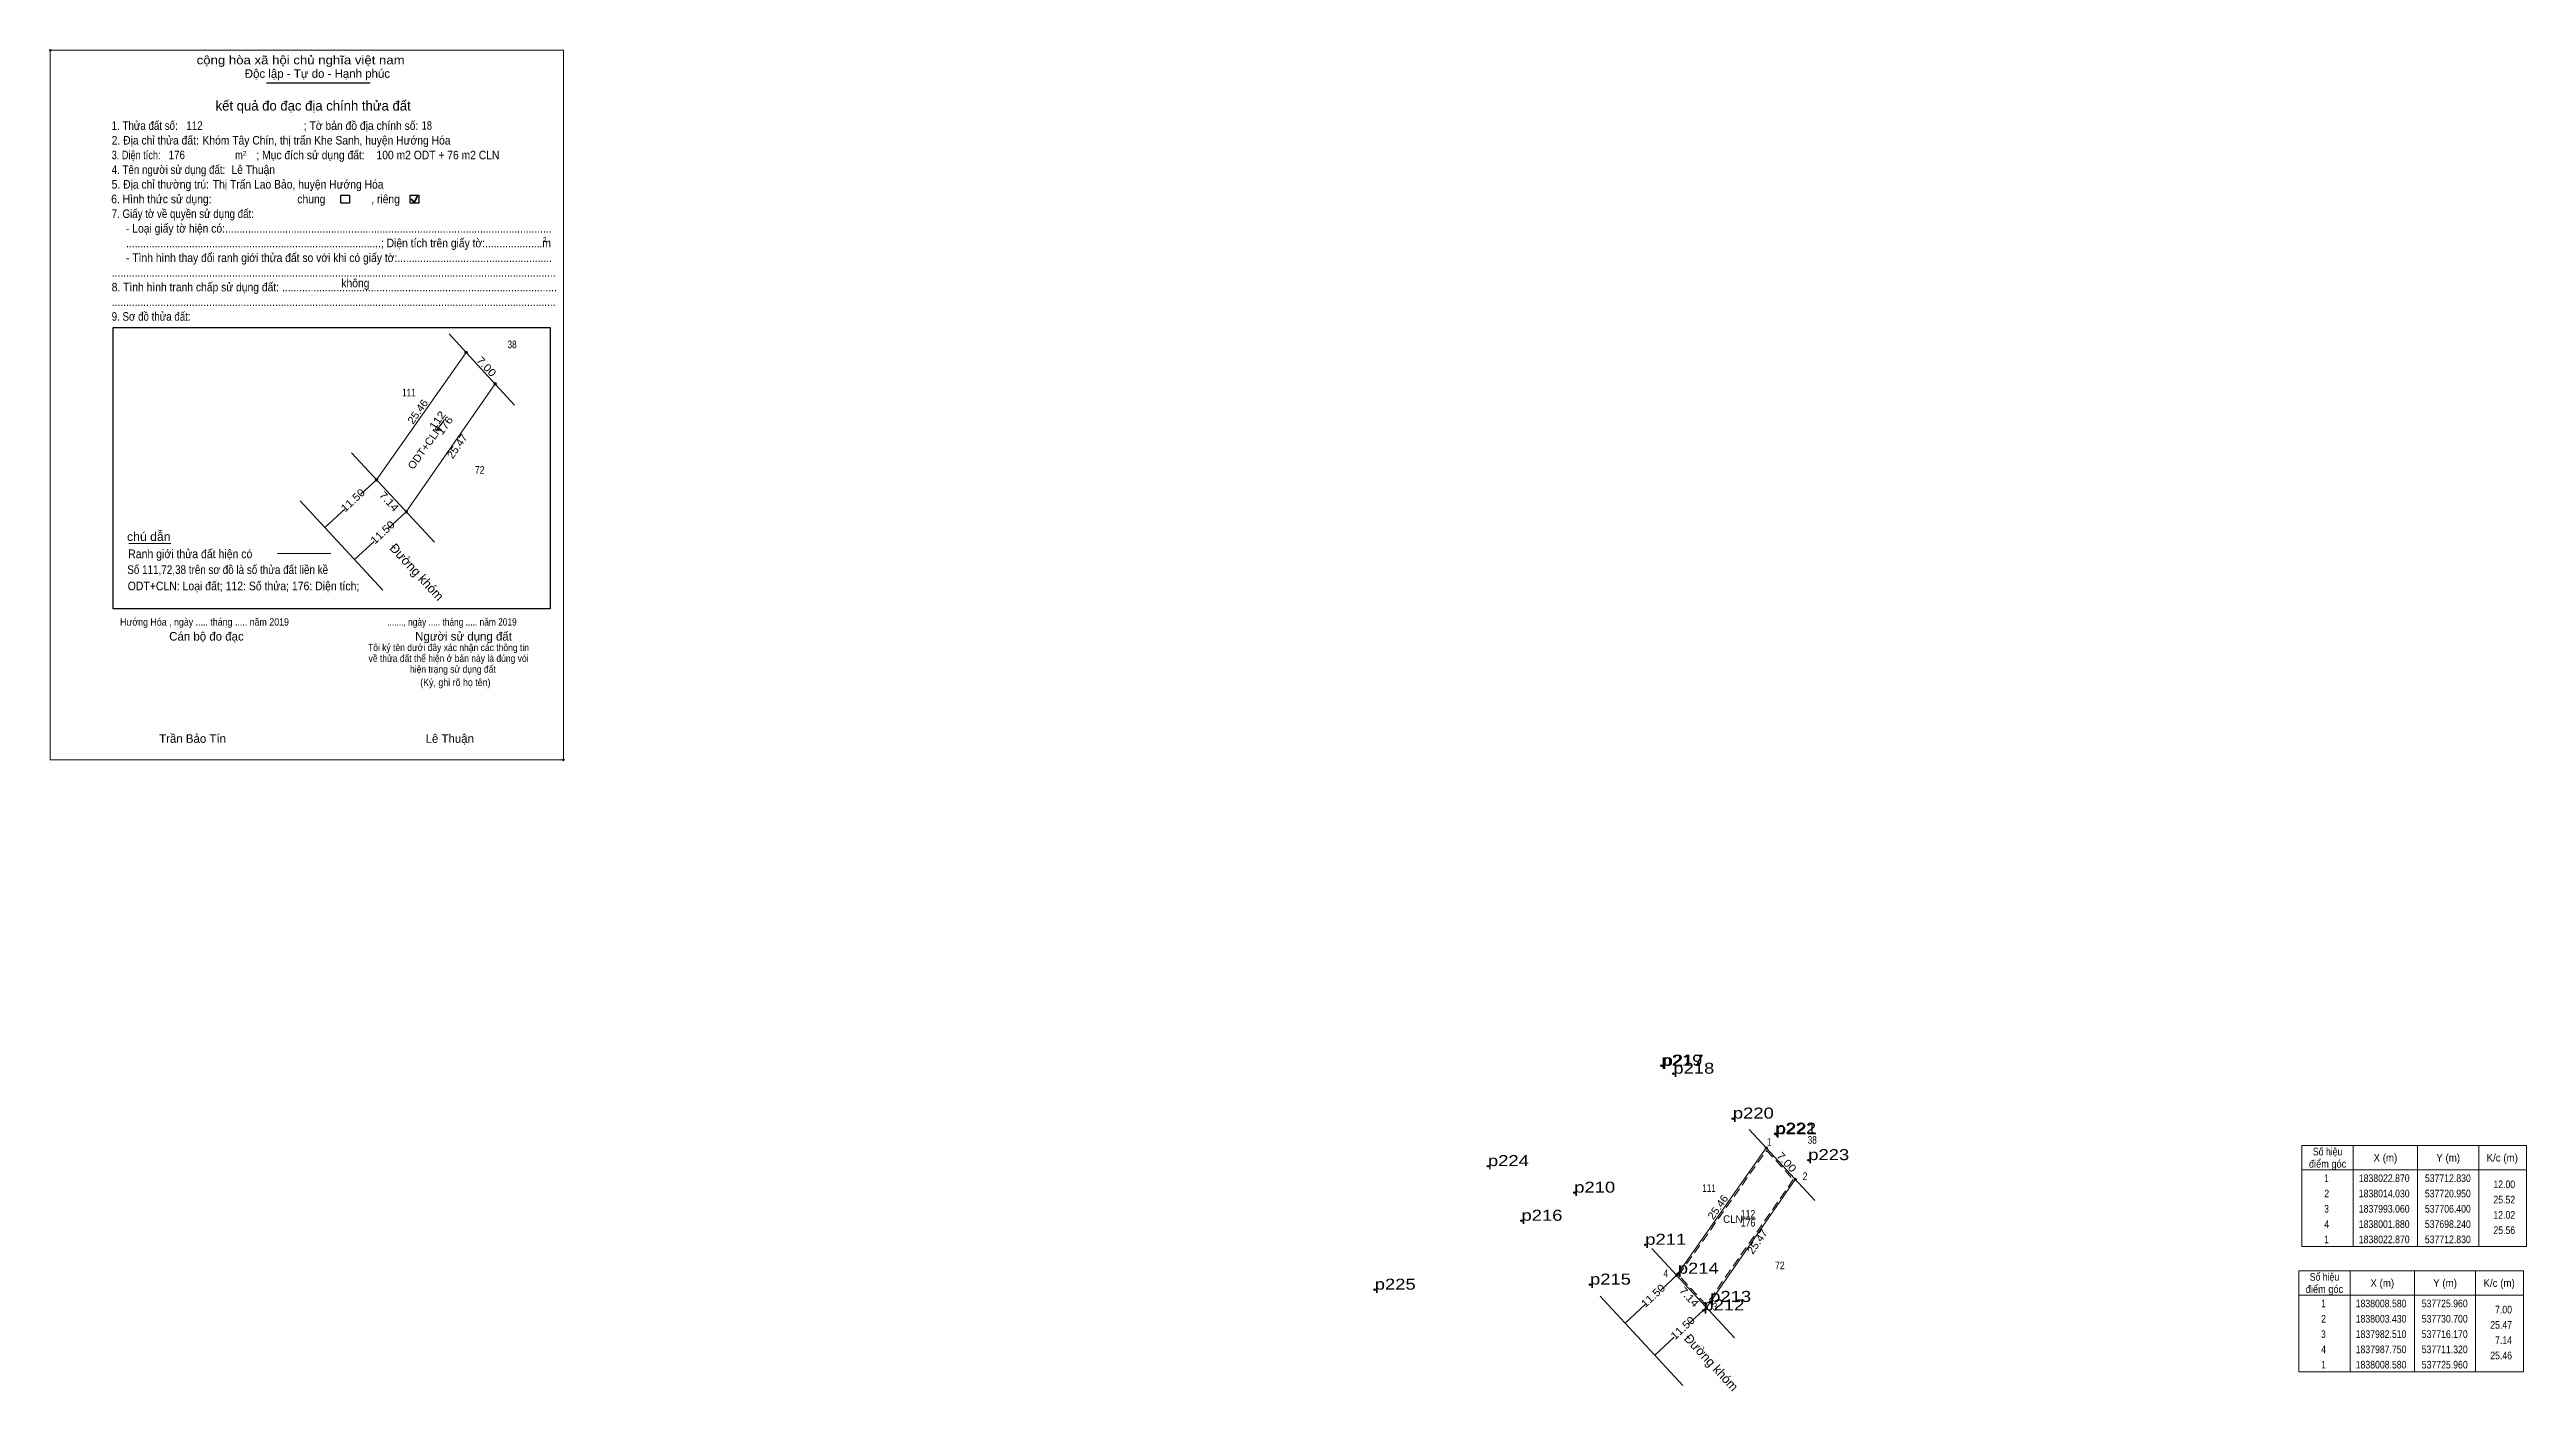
# Model space of a CAD drawing. Header units: metres. Extents: x 537445 to 537850, y 1837969 to 1838188.
import ezdxf
from ezdxf.enums import TextEntityAlignment as Align

# ---------------------------------------------------------------- set-up
doc = ezdxf.new("R2010")
doc.units = ezdxf.units.M
doc.header["$LTSCALE"] = 0.5
doc.header["$PDMODE"] = 32
doc.header["$PDSIZE"] = 0.25
doc.linetypes.add('MEDIUM_DASHED', pattern=[4.5, 3, -1.5])
for name, color, linetype, lineweight in [('1', 7, 'MEDIUM_DASHED', 13), ('17', 7, 'Continuous', 13), ('2', 7, 'Continuous', 25), ('3', 7, 'Continuous', 13), ('36', 7, 'Continuous', 13), ('6', 7, 'Continuous', 13), ('63', 7, 'Continuous', 13)]:
    doc.layers.add(name, color=color, linetype=linetype, lineweight=lineweight)
doc.layers.add('12', color=7, linetype='Continuous')
doc.layers.add('7', color=7, linetype='Continuous')

msp = doc.modelspace()

# ---------------------------------------------------------------- hatches: boundary and pattern name
at = {"layer": '36'}
for points in [[(537513.67, 1838138.63, 1), (537513.27, 1838138.63, 1)], [(537518.41, 1838133.48, 1), (537518.01, 1838133.48, 1)], [(537499.03, 1838117.8, 1), (537498.63, 1838117.8, 1)], [(537503.88, 1838112.56, 1), (537503.48, 1838112.56, 1)], [(537726.16, 1838008.58, 1), (537725.76, 1838008.58, 1)], [(537730.9, 1838003.43, 1), (537730.5, 1838003.43, 1)], [(537711.52, 1837987.75, 1), (537711.12, 1837987.75, 1)], [(537716.37, 1837982.51, 1), (537715.97, 1837982.51, 1)]]:
    msp.add_hatch(color=256, dxfattribs=at).paths.add_polyline_path(points)

# ---------------------------------------------------------------- linework, layer by layer
at = {"layer": '1'}
msp.add_lwpolyline([(537725.99, 1838008.18), (537730.38, 1838003.41), (537716.14, 1837982.91), (537711.64, 1837987.77)], close=True, dxfattribs=at)
at = {"layer": '17'}
msp.add_line((537458.34, 1838107.41), (537465.22, 1838107.41), dxfattribs=at)
at = {"layer": '2'}
for p, q in [((537480.83, 1838182.69), (537497.79, 1838182.69)), ((537455.79, 1838142.69), (537527.19, 1838142.69)), ((537527.19, 1838142.69), (537527.19, 1838096.73))]:
    msp.add_line(p, q, dxfattribs=at)
at = {"layer": '2', "lineweight": 35}
for p, q in [((537504.49, 1838163.73), (537504.96, 1838163.11)), ((537504.96, 1838163.11), (537505.54, 1838164.15))]:
    msp.add_line(p, q, dxfattribs=at)
at = {"layer": '2', "lineweight": 13}
msp.add_lwpolyline([(537445.51, 1838188.01), (537529.38, 1838188.01), (537529.38, 1838072.01), (537445.51, 1838072.01)], close=True, dxfattribs=at)
at = {"layer": '2'}
for points in [[(537492.97, 1838164.35), (537494.41, 1838164.35), (537494.41, 1838163), (537492.97, 1838163)], [(537504.3, 1838164.35), (537505.74, 1838164.35), (537505.74, 1838163), (537504.3, 1838163)]]:
    msp.add_lwpolyline(points, close=True, dxfattribs=at)
msp.add_lwpolyline([(537527.19, 1838096.73), (537455.79, 1838096.73), (537455.79, 1838142.69)], dxfattribs=at)
for p in [(537445.51, 1838188.01), (537529.37, 1838072.01)]:
    msp.add_point(p, dxfattribs=at)
at = {"layer": '3'}
for p, q in [((537510.68, 1838141.66), (537513.47, 1838138.63)), ((537513.47, 1838138.63), (537498.83, 1838117.8)), ((537513.47, 1838138.63), (537521.39, 1838130.02)), ((537518.21, 1838133.48), (537503.68, 1838112.56)), ((537494.75, 1838122.21), (537508.29, 1838107.58)), ((537486.32, 1838114.38), (537499.85, 1838099.77)), ((537723.17, 1838011.61), (537725.96, 1838008.58)), ((537725.96, 1838008.58), (537711.32, 1837987.75)), ((537725.96, 1838008.58), (537733.88, 1837999.97)), ((537821.9, 1838008.97), (537821.9, 1837992.47)), ((537832.4, 1838008.97), (537832.4, 1837992.47)), ((537842.4, 1838008.97), (537842.4, 1837992.47)), ((537730.7, 1838003.43), (537716.17, 1837982.51)), ((537813.5, 1838004.97), (537850.2, 1838004.97)), ((537707.24, 1837992.16), (537720.78, 1837977.53)), ((537698.81, 1837984.33), (537712.34, 1837969.72))]:
    msp.add_line(p, q, dxfattribs=at)
msp.add_lwpolyline([(537813.5, 1838008.97), (537850.2, 1838008.97), (537850.2, 1837992.47), (537813.5, 1837992.47)], close=True, dxfattribs=at)
at = {"layer": '36'}
for p, q in [((537496.28, 1838115.44), (537498.83, 1838117.8)), ((537490.39, 1838109.99), (537493.72, 1838113.07)), ((537500.7, 1838109.8), (537503.68, 1838112.56)), ((537495.24, 1838104.75), (537498.43, 1838107.71)), ((537708.77, 1837985.39), (537711.32, 1837987.75)), ((537702.88, 1837979.94), (537706.21, 1837983.02)), ((537713.19, 1837979.75), (537716.17, 1837982.51)), ((537707.73, 1837974.7), (537710.92, 1837977.66))]:
    msp.add_line(p, q, dxfattribs=at)
for centre in [(537513.47, 1838138.63), (537518.21, 1838133.48), (537498.83, 1838117.8), (537503.68, 1838112.56), (537725.96, 1838008.58), (537730.7, 1838003.43), (537711.32, 1837987.75), (537716.17, 1837982.51)]:
    msp.add_circle(centre, 0.2, dxfattribs=at)
at = {"layer": '6'}
msp.add_line((537482.66, 1838105.75), (537491.34, 1838105.75), dxfattribs=at)
at = {"layer": '63'}
for p, q in [((537508.58, 1838125.79), (537509.92, 1838127.68)), ((537721.9, 1837996.97), (537724.21, 1837996.97)), ((537821.39, 1837988.49), (537821.39, 1837971.99)), ((537831.89, 1837988.49), (537831.89, 1837971.99)), ((537841.89, 1837988.49), (537841.89, 1837971.99)), ((537812.99, 1837984.49), (537849.69, 1837984.49))]:
    msp.add_line(p, q, dxfattribs=at)
msp.add_lwpolyline([(537812.99, 1837988.49), (537849.69, 1837988.49), (537849.69, 1837971.99), (537812.99, 1837971.99)], close=True, dxfattribs=at)
at = {"layer": '7'}
for p in [(537708.82, 1838022.01), (537709.02, 1838022), (537710.77, 1838020.71), (537720.5, 1838013.37), (537727.42, 1838010.91), (537727.52, 1838010.8), (537732.82, 1838006.58), (537680.47, 1838005.6), (537694.57, 1838001.26), (537685.95, 1837996.67), (537706.18, 1837992.74), (537697.15, 1837986.23), (537711.5, 1837988.01), (537661.97, 1837985.4), (537715.68, 1837982.01), (537716.79, 1837983.4)]:
    msp.add_point(p, dxfattribs=at)

# ---------------------------------------------------------------- texts
at = {"layer": '1'}
for s, width, p in [('38', 0.8, (537520.98, 1838139.31)), ('111', 0.8, (537504.12, 1838131.43)), ('72', 0.85, (537515.69, 1838118.79)), ('38', 0.8, (537733.47, 1838009.26)), ('111', 0.8, (537716.61, 1838001.38)), ('112', 0.85, (537722.975, 1837997.18)), ('CLN', 0.95, (537720.495, 1837996.31)), ('176', 0.85, (537722.985, 1837995.71)), ('72', 0.85, (537728.18, 1837988.74))]:
    msp.add_text(s, height=1.25, dxfattribs=dict(at, width=width)).set_placement(p, align=Align.CENTER)
for s, width, p in [('112', 1.15, (537509.2834, 1838127.1572)), ('176', 1.15, (537510.4934, 1838126.3072)), ('ODT+CLN', 1.05, (537507.2378, 1838122.7172))]:
    msp.add_text(s, height=1.25, rotation=54.512, dxfattribs=dict(at, width=width)).set_placement(p, align=Align.CENTER)
at = {"layer": '12', "width": 1.25}
for s, p in [('p219', (537708.82, 1838022.01)), ('p217', (537709.02, 1838022)), ('p218', (537710.77, 1838020.71)), ('p220', (537720.5, 1838013.37)), ('p222', (537727.42, 1838010.91)), ('p221', (537727.52, 1838010.8)), ('p224', (537680.47, 1838005.6)), ('p223', (537732.82, 1838006.58)), ('p210', (537694.57, 1838001.26)), ('p216', (537685.95, 1837996.67)), ('p211', (537706.18, 1837992.74)), ('p214', (537711.5, 1837988.01)), ('p225', (537661.97, 1837985.4)), ('p215', (537697.15, 1837986.23)), ('p212', (537715.68, 1837982.01)), ('p213', (537716.79, 1837983.4))]:
    msp.add_text(s, height=1.8, dxfattribs=at).set_placement(p)
at = {"layer": '2'}
for s, height, width, p in [('cộng hòa xã hội chủ nghĩa việt nam', 1.4, 1.15, (537469.43, 1838185.72)), ('1. Thửa đất số:', 1.4, 0.85, (537455.54, 1838175)), ('112', 1.4, 0.85, (537467.75, 1838175)), ('; Tờ bản đồ địa chính số:', 1.4, 0.9, (537486.95, 1838175)), ('18', 1.4, 0.8, (537506.22, 1838175.02)), ('2. Địa chỉ thửa đất:', 1.4, 0.9, (537455.54, 1838172.6)), ('Khóm Tây Chín, thị trấn Khe Sanh, huyện Hướng Hóa', 1.4, 0.9, (537470.38, 1838172.6)), ('4. Tên người sử dụng đất:', 1.4, 0.85, (537455.54, 1838167.8)), ('3. Diện tích:', 1.4, 0.8, (537455.54, 1838170.2)), ('176', 1.4, 0.85, (537464.86, 1838170.21)), ('Lê Thuận', 1.4, 0.9, (537475.12, 1838167.81)), ('m', 1.4, 0.8, (537475.72, 1838170.2)), ('2', 0.7999, 0.8, (537476.98, 1838170.76)), ('; Mục đích sử dụng đất:', 1.4, 0.9, (537479.19, 1838170.2)), ('100 m2 ODT + 76 m2 CLN', 1.4, 0.9, (537498.82, 1838170.19)), ('6. Hình thức sử dụng:', 1.4, 0.9, (537455.46, 1838163)), ('5. Địa chỉ thường trú:', 1.4, 0.9, (537455.54, 1838165.4)), ('Thị Trấn Lao Bảo, huyện Hướng Hóa', 1.4, 0.9, (537472.07, 1838165.4)), ('chung                , riêng', 1.4, 0.9, (537485.88, 1838163)), ('7. Giấy tờ về quyền sử dụng đất:', 1.4, 0.85, (537455.54, 1838160.6)), ('     - Loại giấy tờ hiện có:..................................................................................................................', 1.4, 0.9, (537455.54, 1838158.2)), ('     .........................................................................................; Diện tích trên giấy tờ:....................m', 1.4, 0.9, (537455.54, 1838155.8)), ('2', 0.7999, 0.8, (537526.02, 1838156.68)), ('     - Tình hình thay đổi ranh giới thửa đất so với khi có giấy tờ:......................................................', 1.4, 0.9, (537455.54, 1838153.4)), ('8. Tình hình tranh chấp sử dụng đất: ................................................................................................', 1.4, 0.9, (537455.54, 1838148.6)), ('...........................................................................................................................................................', 1.4, 0.9, (537455.54, 1838151)), ('không', 1.4, 0.9, (537493.08, 1838149.26)), ('9. Sơ đồ thửa đất:', 1.4, 0.85, (537455.54, 1838143.8)), ('...........................................................................................................................................................', 1.4, 0.9, (537455.54, 1838146.2)), ('Hướng Hóa , ngày ..... tháng ..... năm 2019', 1.2, 0.9, (537456.91, 1838093.96)), ('......., ngày ..... tháng ..... năm 2019', 1.2, 0.85, (537500.58, 1838093.96)), ('(Ký, ghi rõ họ tên)', 1.2, 0.9, (537505.97, 1838084.08))]:
    msp.add_text(s, height=height, dxfattribs=dict(at, width=width)).set_placement(p)
for s, p in [('Độc lập - Tự do - Hạnh phúc', (537477.3, 1838183.51)), ('Cán bộ đo đạc', (537464.94, 1838091.51)), ('Người sử dụng đất', (537505.14, 1838091.51)), ('Trần Bảo Tín', (537463.3, 1838074.8)), ('Lê Thuận', (537506.84, 1838074.8))]:
    msp.add_text(s, height=1.4, dxfattribs=at).set_placement(p)
for s, height, p in [('kết quả đo đạc địa chính thửa đất', 1.6, (537488.465, 1838178.16)), ('.', 0.4001, (537529.3737, 1838071.8))]:
    msp.add_text(s, height=height, dxfattribs=at).set_placement(p, align=Align.CENTER)
at = {"layer": '2', "width": 0.9}
for s, p in [('Tôi ký tên dưới đây xác nhận các thông tin', (537510.585, 1838089.8)), ('về thửa đất thể hiện ở bản này là đúng vói', (537510.6, 1838088.03)), ('hiện trạng sử dụng đất', (537511.305, 1838086.26))]:
    msp.add_text(s, height=1.157, dxfattribs=at).set_placement(p, align=Align.CENTER)
at = {"layer": '3'}
for s, width, p in [('điểm góc', 0.9, (537817.7, 1838005.35)), ('Số hiệu', 0.85, (537817.7, 1838007.35)), ('X (m)', 0.95, (537827.15, 1838006.35)), ('Y (m)', 0.95, (537837.405, 1838006.35)), ('K/c (m)', 0.95, (537846.245, 1838006.35)), (' 1', 0.75, (537817.35, 1838003)), ('1838022.870', 0.85, (537826.95, 1838003)), ('537712.830', 0.85, (537837.35, 1838003)), (' 3', 0.8, (537817.345, 1837998)), (' 2', 0.85, (537817.355, 1838000.5)), ('1838014.030', 0.85, (537826.95, 1838000.5)), ('1837993.060', 0.85, (537826.95, 1837998)), ('537720.950', 0.85, (537837.35, 1838000.5)), ('537706.400', 0.85, (537837.35, 1837998)), (' 4', 0.85, (537817.35, 1837995.5)), (' 1', 0.75, (537817.35, 1837993)), ('1838001.880', 0.85, (537826.95, 1837995.5)), ('1838022.870', 0.85, (537826.95, 1837993)), ('537698.240', 0.85, (537837.35, 1837995.5)), ('537712.830', 0.85, (537837.35, 1837993))]:
    msp.add_text(s, height=1.25, dxfattribs=dict(at, width=width)).set_placement(p, align=Align.CENTER)
at = {"layer": '3', "width": 0.85}
for s, p in [('12.00', (537848.35, 1838002)), ('25.52', (537848.35, 1837999.5)), ('12.02', (537848.35, 1837997)), ('25.56', (537848.35, 1837994.5))]:
    msp.add_text(s, height=1.25, dxfattribs=at).set_placement(p, align=Align.RIGHT)
at = {"layer": '36', "width": 1.1}
for p in [(537495.3855, 1838114.0045), (537500.2355, 1838108.7445), (537707.8755, 1837983.9545), (537712.7255, 1837978.6945)]:
    msp.add_text('11.50', height=1.25, rotation=42.78, dxfattribs=at).set_placement(p, align=Align.CENTER)
at = {"layer": '6'}
for s, height, width, p in [('chú dẫn', 1.425, 1.05, (537458.05, 1838107.8)), ('Số 111,72,38 trên sơ đồ là số thửa đất liền kề', 1.42, 0.85, (537458.09, 1838102.4)), ('Ranh giới thửa đất hiện có ', 1.425, 0.9, (537458.24, 1838104.98)), ('ODT+CLN: Loại đất; 112: Số thửa; 176: Diện tích;', 1.42, 0.9, (537458.16, 1838099.73))]:
    msp.add_text(s, height=height, dxfattribs=dict(at, width=width)).set_placement(p)
at = {"layer": '63'}
for s, rotation, width, p in [('7.00', 312.626, 1.15, (537516.3308, 1838135.8833)), ('25.46', 54.899, 1.05, (537506.0701, 1838128.5856)), ('25.47', 55.218, 1.05, (537512.5265, 1838122.9235)), ('7.14', 312.786, 1.15, (537500.4071, 1838113.8445)), ('7.00', 312.626, 1.15, (537728.8208, 1838005.8333)), ('25.46', 54.899, 1.05, (537718.5601, 1837998.5356)), ('25.47', 55.218, 1.05, (537725.0165, 1837992.8735)), ('7.14', 312.786, 1.15, (537712.8971, 1837983.7945))]:
    msp.add_text(s, height=1.25, rotation=rotation, dxfattribs=dict(at, width=width)).set_placement(p, align=Align.CENTER)
for p in [(537504.8527, 1838102.2095), (537716.4273, 1837972.9945)]:
    msp.add_text('Đường khóm', height=1.5, rotation=312.786, dxfattribs=at).set_placement(p, align=Align.CENTER)
for s, width, p in [(' 1', 0.75, (537726.77, 1838008.94)), (' 2', 0.85, (537732.69, 1838003.32)), (' 4', 0.85, (537709.93, 1837987.44)), (' 3', 0.8, (537717.95, 1837981.99)), ('7.00', 0.85, (537847.84, 1837981.52)), ('25.47', 0.85, (537847.84, 1837979.02)), ('7.14', 0.85, (537847.84, 1837976.52)), ('25.46', 0.85, (537847.84, 1837974.02))]:
    msp.add_text(s, height=1.25, dxfattribs=dict(at, width=width)).set_placement(p, align=Align.RIGHT)
for s, width, p in [('điểm góc', 0.9, (537817.19, 1837984.87)), ('Số hiệu', 0.85, (537817.19, 1837986.87)), ('X (m)', 0.95, (537826.64, 1837985.87)), ('Y (m)', 0.95, (537836.895, 1837985.87)), ('K/c (m)', 0.95, (537845.735, 1837985.87)), (' 1', 0.75, (537816.84, 1837982.52)), ('1838008.580', 0.85, (537826.44, 1837982.52)), ('537725.960', 0.85, (537836.84, 1837982.52)), (' 3', 0.8, (537816.835, 1837977.52)), (' 2', 0.85, (537816.845, 1837980.02)), ('1838003.430', 0.85, (537826.44, 1837980.02)), ('1837982.510', 0.85, (537826.44, 1837977.52)), ('537730.700', 0.85, (537836.84, 1837980.02)), ('537716.170', 0.85, (537836.84, 1837977.52)), (' 4', 0.85, (537816.84, 1837975.02)), (' 1', 0.75, (537816.84, 1837972.52)), ('1837987.750', 0.85, (537826.44, 1837975.02)), ('1838008.580', 0.85, (537826.44, 1837972.52)), ('537711.320', 0.85, (537836.84, 1837975.02)), ('537725.960', 0.85, (537836.84, 1837972.52))]:
    msp.add_text(s, height=1.25, dxfattribs=dict(at, width=width)).set_placement(p, align=Align.CENTER)

doc.saveas('drawing.dxf')
